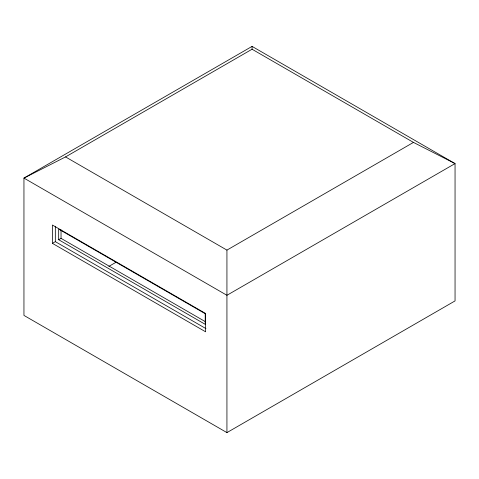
<?xml version="1.0" encoding="UTF-8"?>
<svg xmlns="http://www.w3.org/2000/svg" width="479" height="479" viewBox="0 0 479 479"><rect width="100%" height="100%" fill="white"/><g stroke="black" fill="none" stroke-linecap="round" stroke-linejoin="round"><path stroke-width="0.72" d="M252.068 46.391L23.95 178.092L23.95 315.416L226.932 432.609L455.05 300.908L455.05 163.584L252.068 46.391L252.068 49.229L65.539 156.92L23.95 178.092L226.932 295.286L455.05 163.584L413.461 142.407L252.068 49.229M52.397 243.344L205.623 331.809L205.623 313.494L52.397 225.028L52.397 243.344L55.33 241.65L205.97 328.618M58.672 239.722L205.222 324.331L205.222 313.721L58.672 229.112L58.672 239.722L61.037 238.35L205.006 321.469M108.847 266.402L115.972 262.288M65.539 156.92L226.932 250.104L413.461 142.407M226.932 250.104L226.932 432.609M61.037 229.866L61.037 238.35M55.33 226.262L55.33 241.65"/></g></svg>
